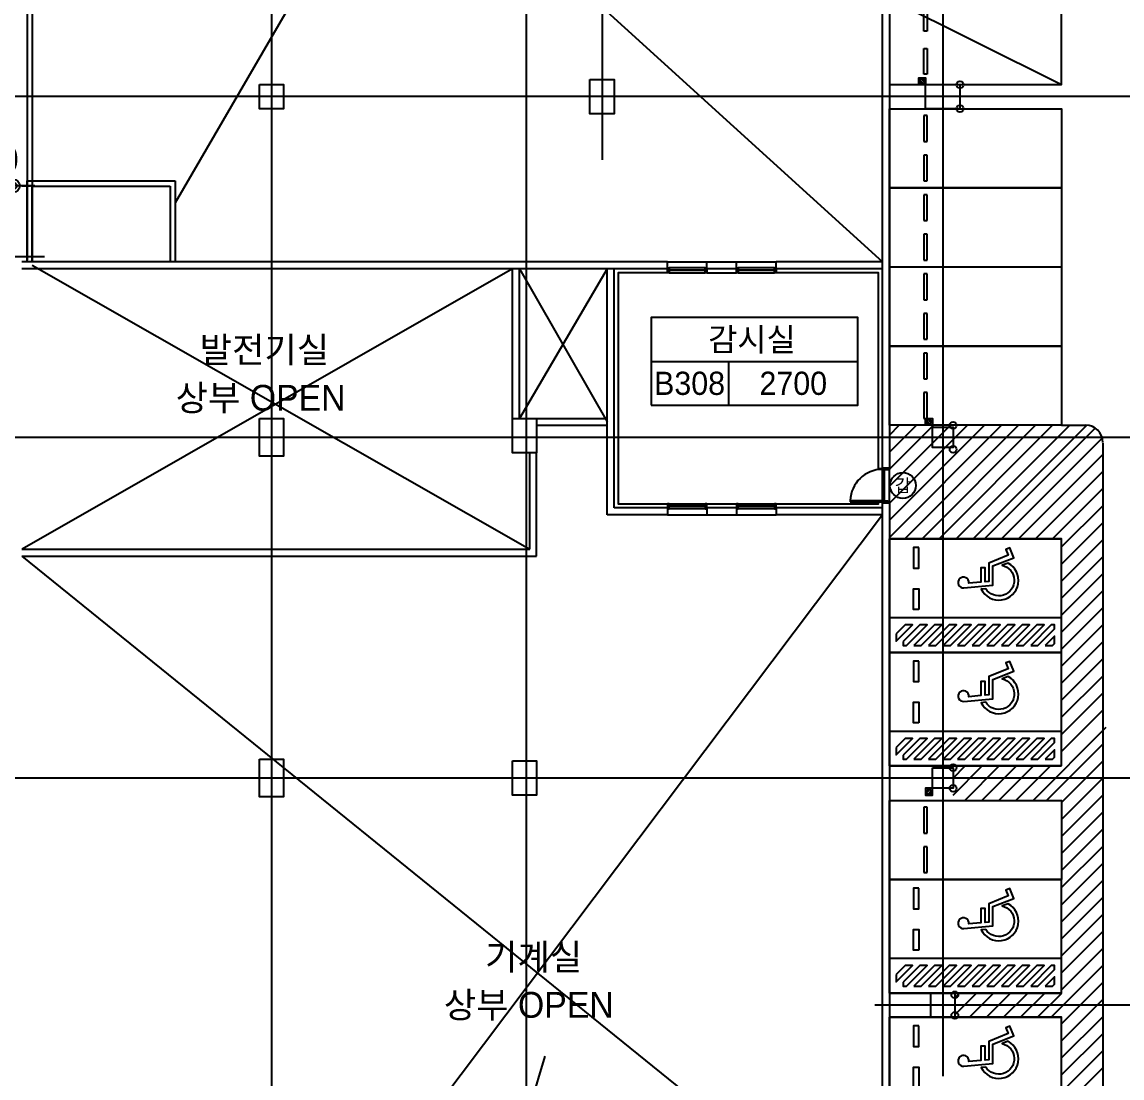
# Model space of a CAD drawing. Header units: metres. Extents: x 630750 to 860239, y 578133 to 726633.
# Drawn here: x 681554 to 713511, y 640692 to 671380 of the extents above; entities that cross this region are included whole.
import ezdxf
from ezdxf.enums import TextEntityAlignment as Align

# ---------------------------------------------------------------- set-up
doc = ezdxf.new("R2010")
doc.units = ezdxf.units.M
doc.header["$LTSCALE"] = 300
doc.layers.get('Defpoints').update_dxf_attribs({"color": 8})
for name, color, linetype in [('A-CEN-1', 1, 'Continuous'), ('A-CON', 2, 'Continuous'), ('A-DIM', 7, 'Continuous'), ('A-DOR', 4, 'Continuous'), ('A-ELE-9', 9, 'Continuous'), ('A-HAT-1', 9, 'Continuous'), ('A-HAT-2', 8, 'Continuous'), ('A-ROM', 7, 'Continuous'), ('A-TXT', 3, 'Continuous'), ('A-WAL-BLK', 3, 'Continuous'), ('A-WAL-DW', 7, 'Continuous'), ('A-WIN-GLASS', 4, 'Continuous'), ('A-코너가드', 7, 'Continuous'), ('DIM', 7, 'Continuous'), ('DOR', 4, 'Continuous'), ('PAK', 8, 'Continuous'), ('PARK-SOL', 251, 'Continuous'), ('블럭', 7, 'Continuous'), ('주차장배수', 3, 'Continuous')]:
    doc.layers.add(name, color=color, linetype=linetype)
doc.styles.add('TEXT', font='')
doc.styles.add('TEXT(돋음)', font='')
doc.styles.add('돋움', font='')
doc.styles.get('TEXT').set_extended_font_data('DotumChe')
doc.styles.get('TEXT(돋음)').set_extended_font_data('Dotum')
doc.styles.get('돋움').set_extended_font_data('Dotum')
doc.dimstyles.new('DIM250', dxfattribs={"dimscale": 250, "dimtxt": 3, "dimasz": 1, "dimexe": 2, "dimexo": 3, "dimgap": 1, "dimtad": 1, "dimdec": 0, "dimzin": 0, "dimdsep": 46, "dimlunit": 6, "dimtxsty": 'TEXT(돋음)', "dimblk": 'Z_DOT', "dimcen": 2.5, "dimdle": 2, "dimclrd": 256, "dimclre": 256, "dimclrt": 3, "dimadec": 0, "dimazin": 0, "dimtfac": 1, "dimtdec": 0, "dimtix": 1, "dimtmove": 2, "dimatfit": 3, "dimldrblk": 'Z_DOT', "dimfxl": 1, "dimtolj": 1, "dimtzin": 0, "dimarcsym": 0})

# ---------------------------------------------------------------- blocks, each defined once
blk = doc.blocks.new('sym-rom')
at = {"color": 0, "linetype": 'ByBlock'}
for p, q in [((0, 5.1), (24, 5.1)), ((9, 0), (9, 5.1))]:
    blk.add_line(p, q, dxfattribs=at)
blk.add_lwpolyline([(0, 0), (24, 0), (24, 10.2), (0, 10.2)], close=True, dxfattribs=at)
blk = doc.blocks.new('351')
at = {"ltscale": 5}
for points in [[(1383106, 4240352), (1378268, 4241613), (1378848, 4243839), (1383686, 4242578), (1383106, 4240352)], [(1379765, 4243393), (1379576, 4242667)], [(1379673, 4242642), (1379862, 4243368)], [(1379862, 4243368), (1379765, 4243393)], [(1379862, 4243368), (1379765, 4243393)], [(1379576, 4242667), (1379673, 4242642)], [(1379475, 4242280), (1379286, 4241555)], [(1379383, 4241529), (1379572, 4242255)], [(1379572, 4242255), (1379475, 4242280)], [(1379286, 4241555), (1379383, 4241529)]]:
    blk.add_lwpolyline(points, dxfattribs=at)
for points in [[(1379765, 4243393), (1379576, 4242667)], [(1379673, 4242642), (1379862, 4243368)], [(1379576, 4242667), (1379673, 4242642)], [(1379475, 4242280), (1379286, 4241555)], [(1379383, 4241529), (1379572, 4242255)], [(1379572, 4242255), (1379475, 4242280)], [(1379286, 4241555), (1379383, 4241529)]]:
    blk.add_lwpolyline(points)
blk = doc.blocks.new('Z_DOT')
at = {"layer": 'DIM', "color": 7}
for p, q in [((0, -2.5), (0, 2.5)), ((-2.5, 0), (2.5, 0))]:
    blk.add_line(p, q, dxfattribs=at)
for radius in [0.75, 0.375]:
    blk.add_circle((0, 0), radius, dxfattribs=at)
blk = doc.blocks.new('*D87')
at = {"layer": 'A-DIM', "lineweight": -2, "transparency": 16777216}
for p, q in [((679154, 665660), (679154, 667119)), ((681304, 665660), (681304, 667119)), ((678904, 666619), (678654, 666619)), ((679154, 666619), (681304, 666619)), ((681554, 666619), (681804, 666619))]:
    blk.add_line(p, q, dxfattribs=at)
at = {"layer": 'Defpoints', "color": 0, "transparency": 16777216}
for p in [(681304, 666619), (679154, 664910), (681304, 664910)]:
    blk.add_point(p, dxfattribs=at)
at = {"layer": 'A-DIM', "lineweight": -2, "transparency": 16777216, "xscale": 250, "yscale": 250, "zscale": 250}
blk.add_blockref('Z_DOT', (679154, 666619), dxfattribs=at)
at = {"layer": 'A-DIM', "lineweight": -2, "transparency": 16777216, "xscale": 250, "yscale": 250, "zscale": 250, "rotation": 180}
blk.add_blockref('Z_DOT', (681304, 666619), dxfattribs=at)
at = {"layer": 'A-DIM', "color": 3, "transparency": 16777216, "insert": (680229, 667317), "char_height": 750, "attachment_point": 5, "style": 'TEXT(돋음)'}
blk.add_mtext('\\A1;2,150', dxfattribs=at)
blk = doc.blocks.new('A$C2BBD6BA9')
for p, q in [((0, 3100), (5000, 3100)), ((5000, 3100), (5000, -200)), ((0, 2100), (5000, 2100))]:
    blk.add_line(p, q)
for points in [[(0, 3100), (0, -200), (5000, -200), (5000, 3100), (0, 3100)], [(5000, -200), (0, -200)]]:
    blk.add_lwpolyline(points)
for points in [[(897, 2900), (685, 2900), (200, 2415), (200, 2300), (297, 2300)], [(473, 2900), (260, 2900), (200, 2840), (200, 2627)], [(1321, 2900), (1109, 2900), (509, 2300), (721, 2300)], [(1745, 2900), (1533, 2900), (933, 2300), (1145, 2300)], [(2170, 2900), (1958, 2900), (1358, 2300), (1570, 2300)], [(2594, 2900), (2382, 2900), (1782, 2300), (1994, 2300)], [(3018, 2900), (2806, 2900), (2206, 2300), (2418, 2300)], [(3442, 2900), (3230, 2900), (2630, 2300), (2842, 2300)], [(3867, 2900), (3655, 2900), (3055, 2300), (3267, 2300)], [(4291, 2900), (4079, 2900), (3479, 2300), (3691, 2300)], [(4600, 2785), (4600, 2900), (4503, 2900), (3903, 2300), (4115, 2300)], [(4800, 2560), (4800, 2773), (4327, 2300), (4540, 2300)], [(4150, 1850), (4300, 1850), (4300, 1250), (4150, 1250)], [(4150, 50), (4300, 50), (4300, 650), (4150, 650)]]:
    blk.add_lwpolyline(points, close=True)
for points in [[(2202, 1249), (2337, 1261, 1.375474), (1555, 502), (1725, 569, -1.496783)], [(2836, 1224), (1992, 1150), (1992, 587), (1388, 347), (1502, 60), (1617, 106), (1548, 278), (2115, 503), (2115, 1037), (2220, 1046), (2220, 641), (2343, 641), (2343, 1057), (2695, 1087, 2.822933)]]:
    blk.add_lwpolyline(points, format="xyb", close=True)
blk = doc.blocks.new('dor-1000x200conc')
at = {"layer": 'A-DOR'}
for p, q in [((30, 1140), (30, 200)), ((60, 1140), (30, 1140)), ((60, 1140), (60, 200)), ((30, 200), (60, 200))]:
    blk.add_line(p, q, dxfattribs=at)
for points in [[(0, 200), (0, 0), (30, 0), (30, 45), (45, 45), (45, 155), (30, 155), (30, 200)], [(1000, 200), (1000, 0), (970, 0), (970, 45), (955, 45), (955, 155), (970, 155), (970, 200)]]:
    blk.add_lwpolyline(points, close=True, dxfattribs=at)
blk.add_arc((30, 200), 940, 0, 88.1729, dxfattribs=at)
at = {"layer": 'DOR', "color": 9}
for points in [[(30, 200), (970, 200)], [(955, 155), (45, 155)]]:
    blk.add_lwpolyline(points, dxfattribs=at)
blk = doc.blocks.new('56')
at = {"ltscale": 5}
for points in [[(0, 5000), (0, 0), (2500, 0), (2500, 5000), (0, 5000)], [(200, 1100), (950, 1100)], [(200, 1000), (200, 1100)], [(950, 1000), (200, 1000)], [(950, 1100), (950, 1000)], [(1450, 1100), (2200, 1100)], [(1450, 1000), (1450, 1100)], [(2200, 1000), (1450, 1000)], [(2200, 1100), (2200, 1000)], [(2200, 1100), (2200, 1000)]]:
    blk.add_lwpolyline(points, dxfattribs=at)
for points in [[(200, 1000), (200, 1100)], [(200, 1100), (950, 1100)], [(950, 1000), (200, 1000)], [(950, 1100), (950, 1000)], [(1450, 1000), (1450, 1100)], [(1450, 1100), (2200, 1100)], [(2200, 1000), (1450, 1000)]]:
    blk.add_lwpolyline(points)
at = {"layer": 'PAK'}
blk.add_lwpolyline([(0, 0), (2500, 5000)], dxfattribs=at)

msp = doc.modelspace()

# ---------------------------------------------------------------- linework, layer by layer
msp.add_line((706554.4, 657425.2), (706434.4, 657425.2))
msp.add_line((706554.4, 657425.2), (706434.4, 657425.2))
at = {"layer": 'A-CEN-1', "linetype": 'Continuous'}
for p, q in [((688804.4, 708258.8), (688804.4, 632129.2)), ((696204.4, 708258.8), (696204.4, 636401.3)), ((698404.4, 708258.8), (698404.4, 667379.2)), ((708304.4, 708258.8), (708304.4, 640745.8)), ((796986.4, 669210.2), (657202.6, 669210.2)), ((682204.4, 664560.2), (657202.6, 664560.2)), ((796986.4, 659310.2), (657202.6, 659310.2)), ((796986.4, 649410.2), (657202.6, 649410.2)), ((796986.4, 642810.2), (706331.8, 642810.2)), ((688074.1, 612716.6), (696754.2, 641322))]:
    msp.add_line(p, q, dxfattribs=at)
at = {"layer": 'A-CON'}
for points in [[(688454.4, 669560.2), (689154.4, 669560.2), (689154.4, 668860.2), (688454.4, 668860.2)], [(698054.4, 669710.2), (698754.4, 669710.2), (698754.4, 668710.2), (698054.4, 668710.2)], [(707804.4, 668860.2), (707804.4, 669560.2), (708804.4, 669560.2), (708804.4, 668860.2)], [(688454.4, 659860.2), (689154.4, 659860.2), (689154.4, 658760.2), (688454.4, 658760.2)], [(695804.4, 659860.2), (696504.4, 659860.2), (696504.4, 658860.2), (695804.4, 658860.2)], [(708004.4, 659610.2), (708604.4, 659610.2), (708604.4, 659010.2), (708004.4, 659010.2)], [(688454.4, 649960.2), (689154.4, 649960.2), (689154.4, 648860.2), (688454.4, 648860.2)], [(695804.4, 649910.2), (696504.4, 649910.2), (696504.4, 648910.2), (695804.4, 648910.2)], [(708004.4, 649710.2), (708604.4, 649710.2), (708604.4, 649110.2), (708004.4, 649110.2)], [(707954.4, 643160.2), (708654.4, 643160.2), (708654.4, 642460.2), (707954.4, 642460.2)]]:
    msp.add_lwpolyline(points, close=True, dxfattribs=at)
at = {"layer": 'A-ELE-9'}
for p, q in [((700304.4, 664410.2), (701454.4, 664410.2)), ((702314.4, 664410.2), (703464.4, 664410.2)), ((700304.4, 657060.2), (701454.4, 657060.2)), ((702314.4, 657060.2), (703464.4, 657060.2))]:
    msp.add_line(p, q, dxfattribs=at)
at = {"layer": 'A-HAT-1', "color": 8, "linetype": 'Continuous'}
for p, q in [((696004.4, 664210.2), (698554.4, 659760.2)), ((698554.4, 664210.2), (696004.4, 659860.2)), ((706554.4, 657060.2), (680004.4, 621790.4)), ((701497.1, 639733), (681554.5, 655860.2))]:
    msp.add_line(p, q, dxfattribs=at)
for points in [[(681854.4, 686860.2), (706554.4, 664410.2)], [(698054.4, 686860.2), (686004.4, 666129.7)], [(695804.4, 664210.3), (681554.5, 656060.2)], [(681854.4, 664310.2), (696304.4, 656060.2)]]:
    msp.add_lwpolyline(points, dxfattribs=at)
at = {"layer": 'A-HAT-2'}
msp.add_line((711754.4, 659660.2), (712454.4, 659660.2), dxfattribs=at)
at = {"layer": 'A-WAL-BLK'}
for p, q in [((681704.4, 686860.2), (681704.4, 664460.2)), ((681854.4, 686860.2), (681854.4, 664410.2)), ((706554.4, 658410.2), (706554.4, 674260.2)), ((706754.4, 674260.2), (706754.4, 658410.2)), ((681704.4, 664410.2), (681704.4, 666760.5)), ((681704.4, 666760.5), (686004.4, 666760.2)), ((681854.4, 664410.2), (681854.4, 666610.2)), ((681854.4, 666610.2), (685854.4, 666610.2)), ((685854.4, 666610.2), (685854.4, 664410.2)), ((686004.4, 666760.2), (686004.4, 664410.2)), ((700304.4, 664410.2), (681554.4, 664410.2)), ((685854.4, 664410.2), (681554.4, 664410.2)), ((687504.4, 664410.2), (686004.4, 664410.2)), ((700304.4, 664210.2), (700304.4, 664410.2)), ((701454.4, 664210.2), (701454.4, 664410.2)), ((701454.4, 664410.2), (702314.4, 664410.2)), ((702314.4, 664210.2), (702314.4, 664410.2)), ((706554.4, 664410.2), (703464.4, 664410.2)), ((703464.4, 664210.2), (703464.4, 664410.2)), ((700304.4, 664210.2), (681554.4, 664210.2)), ((695804.4, 659860.2), (695804.4, 664210.2)), ((696004.4, 659860.2), (696004.4, 664210.2)), ((698554.4, 657060.2), (698554.4, 664210.2)), ((698754.4, 657260.2), (698754.4, 664210.2)), ((702314.4, 664210.2), (701454.4, 664210.2)), ((706554.4, 664210.2), (703464.4, 664210.2)), ((696504.4, 659860.2), (698554.4, 659860.2)), ((696504.4, 659660.2), (698554.4, 659660.2)), ((696304.4, 656060.2), (696304.4, 658860.2)), ((696504.4, 655860.2), (696504.4, 658860.2)), ((706754.4, 658410.2), (706554.4, 658410.2)), ((706554.4, 638198.4), (706554.4, 657410.2)), ((706754.4, 657410.2), (706554.4, 657410.2)), ((706754.4, 657410.2), (706754.4, 638137.7)), ((700304.4, 657060.2), (698554.4, 657060.2)), ((700304.4, 657260.2), (698754.4, 657260.2)), ((700304.4, 657260.2), (700304.4, 657060.2)), ((701454.4, 657260.2), (701454.4, 657060.2)), ((702314.4, 657260.2), (701454.4, 657260.2)), ((701454.4, 657060.2), (702314.4, 657060.2)), ((702314.4, 657260.2), (702314.4, 657060.2)), ((706554.4, 657260.2), (703464.4, 657260.2)), ((703464.4, 657260.2), (703464.4, 657060.2)), ((706554.4, 657060.2), (703464.4, 657060.2)), ((681554.4, 656060.2), (696304.4, 656060.2)), ((681554.4, 655860.2), (696504.4, 655860.2))]:
    msp.add_line(p, q, dxfattribs=at)
at = {"layer": 'A-WAL-DW'}
for p, q in [((701454.4, 664090.2), (702314.4, 664090.2)), ((706554.4, 658395.2), (706434.4, 658395.2)), ((701454.4, 657380.2), (702314.4, 657380.2))]:
    msp.add_line(p, q, dxfattribs=at)
for points in [[(700304.4, 664210.2), (700304.4, 664090.2), (698874.4, 664090.2), (698874.4, 657380.2), (700304.4, 657380.2), (700304.4, 657260.2)], [(706434.4, 664060.2), (706434.4, 664090.2), (703464.4, 664090.2), (703464.4, 664210.2)], [(706434.4, 658395.2), (706434.4, 664090.2), (706434.4, 664090.2)], [(703464.4, 657260.2), (703464.4, 657380.2), (706434.4, 657380.2), (706434.4, 657425.2)]]:
    msp.add_lwpolyline(points, dxfattribs=at)
at = {"layer": 'A-WIN-GLASS', "color": 8}
for p, q in [((701404.4, 664240.2), (700354.4, 664240.2)), ((700354.4, 664090.2), (701404.4, 664090.2)), ((703414.4, 664240.2), (702364.4, 664240.2)), ((702364.4, 664090.2), (703414.4, 664090.2)), ((700354.4, 657380.2), (701404.4, 657380.2)), ((702364.4, 657380.2), (703414.4, 657380.2)), ((701404.4, 657230.2), (700354.4, 657230.2)), ((703414.4, 657230.2), (702364.4, 657230.2))]:
    msp.add_line(p, q, dxfattribs=at)
at = {"layer": 'A-WIN-GLASS'}
for p, q in [((701404.4, 664169.2), (700354.4, 664169.2)), ((701404.4, 664161.2), (700354.4, 664161.2)), ((703414.4, 664169.2), (702364.4, 664169.2)), ((703414.4, 664161.2), (702364.4, 664161.2)), ((701404.4, 657309.2), (700354.4, 657309.2)), ((701404.4, 657301.2), (700354.4, 657301.2)), ((703414.4, 657309.2), (702364.4, 657309.2)), ((703414.4, 657301.2), (702364.4, 657301.2))]:
    msp.add_line(p, q, dxfattribs=at)
for points in [[(700304.4, 664240.2), (700354.4, 664240.2), (700354.4, 664090.2), (700304.4, 664090.2)], [(701404.4, 664240.2), (701454.4, 664240.2), (701454.4, 664090.2), (701404.4, 664090.2)], [(702314.4, 664240.2), (702364.4, 664240.2), (702364.4, 664090.2), (702314.4, 664090.2)], [(703414.4, 664240.2), (703464.4, 664240.2), (703464.4, 664090.2), (703414.4, 664090.2)], [(700304.4, 657230.2), (700354.4, 657230.2), (700354.4, 657380.2), (700304.4, 657380.2)], [(701404.4, 657230.2), (701454.4, 657230.2), (701454.4, 657380.2), (701404.4, 657380.2)], [(702314.4, 657230.2), (702364.4, 657230.2), (702364.4, 657380.2), (702314.4, 657380.2)], [(703414.4, 657230.2), (703464.4, 657230.2), (703464.4, 657380.2), (703414.4, 657380.2)]]:
    msp.add_lwpolyline(points, close=True, dxfattribs=at)
at = {"layer": 'A-코너가드'}
for centre in [(708804.4, 669560.2), (708804.4, 668860.2), (708604.4, 659660.2), (708604.4, 658960.2), (708604.4, 649710.2), (708604.4, 649110.2), (708654.4, 643110.2), (708654.4, 642510.2)]:
    msp.add_circle(centre, 100, dxfattribs=at)
at = {"layer": 'PARK-SOL'}
for p, q in [((706754.4, 656403.4), (710011.2, 659660.2)), ((706754.4, 656898.4), (709516.2, 659660.2)), ((706754.4, 657393.4), (709021.3, 659660.2)), ((706754.4, 657888.3), (708526.3, 659660.2)), ((706754.4, 658383.3), (708031.3, 659660.2)), ((706754.4, 658878.3), (707536.3, 659660.2)), ((706754.4, 659373.3), (707041.4, 659660.2)), ((707206.2, 656360.2), (710506.2, 659660.2)), ((707701.2, 656360.2), (711001.2, 659660.2)), ((708196.1, 656360.2), (711496.1, 659660.2)), ((708691.1, 656360.2), (711991.1, 659660.2)), ((709186.1, 656360.2), (712485.1, 659659.3)), ((711754.4, 659660.2), (712454.4, 659660.2)), ((709516.2, 656360.2), (712732.1, 659576)), ((710011.2, 656360.2), (712954.4, 659303.4)), ((712954.4, 659138.6), (712954.4, 627656.8)), ((710506.2, 656360.2), (712954.4, 658808.4)), ((706754.4, 657425.2), (706754.4, 658410.2)), ((711001.2, 656360.2), (712954.4, 658313.5)), ((711496.1, 656360.2), (712954.4, 657818.5)), ((711754.4, 656123.5), (712954.4, 657323.5)), ((711754.4, 655628.5), (712954.4, 656828.5)), ((711754.4, 655133.6), (712954.4, 656333.6)), ((712954.4, 656365.1), (712954.4, 627656.8)), ((711754.4, 654638.6), (712954.4, 655838.6)), ((711754.4, 654143.6), (712954.4, 655343.6)), ((711754.4, 653648.6), (712954.4, 654848.6)), ((711754.4, 653153.7), (712954.4, 654353.7)), ((711754.4, 652658.7), (712954.4, 653858.7)), ((711754.4, 652163.7), (712954.4, 653363.7)), ((711754.4, 651668.7), (712954.4, 652868.7)), ((711754.4, 651173.8), (712954.4, 652373.8)), ((711754.4, 650678.8), (712954.4, 651878.8)), ((711754.4, 650183.8), (712954.4, 651383.8)), ((710925.9, 648760.2), (713054.5, 650888.8)), ((711320.8, 648760.2), (712954.4, 650393.9)), ((708604.5, 648913.7), (709451, 649760.2)), ((708604.5, 649408.7), (708956.1, 649760.2)), ((708946, 648760.2), (709946, 649760.2)), ((709441, 648760.2), (710441, 649760.2)), ((709936, 648760.2), (710936, 649760.2)), ((710430.9, 648760.2), (711430.9, 649760.2)), ((711754.4, 648698.9), (712954.4, 649898.9)), ((711754.4, 648203.9), (712954.4, 649403.9)), ((711754.4, 647708.9), (712954.4, 648908.9)), ((711754.4, 647214), (712954.4, 648414)), ((711754.4, 646719), (712954.4, 647919)), ((711754.4, 646224), (712954.4, 647424)), ((711754.4, 645729), (712954.4, 646929)), ((711754.4, 645234.1), (712954.4, 646434.1)), ((711754.4, 644739.1), (712954.4, 645939.1)), ((711754.4, 644244.1), (712954.4, 645444.1)), ((711754.4, 643749.1), (712954.4, 644949.1)), ((711754.4, 643254.2), (712954.4, 644454.2)), ((711455.4, 642460.2), (712954.4, 643959.2)), ((711754.5, 642264.3), (712954.4, 643464.2)), ((708654.5, 643024), (708790.7, 643160.2)), ((708654.5, 642529), (709285.7, 643160.2)), ((709080.7, 642460.2), (709780.7, 643160.2)), ((709575.7, 642460.2), (710275.7, 643160.2)), ((709575.7, 642460.2), (710275.7, 643160.2)), ((710070.6, 642460.2), (710770.6, 643160.2)), ((710565.6, 642460.2), (711265.6, 643160.2)), ((711060.6, 642460.2), (711760.6, 643160.2)), ((711754.5, 641769.3), (712954.4, 642969.2)), ((711754.5, 641274.4), (712954.4, 642474.3)), ((711754.5, 640779.4), (712954.4, 641979.3)), ((711754.5, 640284.4), (712954.4, 641484.3)), ((711754.5, 639789.4), (712954.4, 640989.3))]:
    msp.add_line(p, q, dxfattribs=at)
msp.add_arc((712454.4, 659160.2), 500, 0, 90, dxfattribs=at)
at = {"layer": '블럭', "color": 1}
msp.add_circle((707145.5, 657910.2), 375, dxfattribs=at)
at = {"layer": '주차장배수', "color": 4}
for p, q in [((707638.6, 669686.1), (707730.2, 669594.4)), ((707770.2, 669634.4), (707678.6, 669726.1)), ((707838.6, 659786.1), (707930.2, 659694.4)), ((707970.2, 659734.4), (707878.6, 659826.1)), ((707838.6, 648984.4), (707930.2, 649076.1)), ((707970.2, 649036.1), (707878.6, 648944.4))]:
    msp.add_line(p, q, dxfattribs=at)
for points in [[(707804.4, 669560.2), (707604.4, 669560.2), (707604.4, 669760.2), (707804.4, 669760.2)], [(708004.4, 659660.2), (707804.4, 659660.2), (707804.4, 659860.2), (708004.4, 659860.2)], [(708004.4, 649110.2), (707804.4, 649110.2), (707804.4, 648910.2), (708004.4, 648910.2)]]:
    msp.add_lwpolyline(points, close=True, dxfattribs=at)
for centre in [(707704.4, 669660.2), (707904.4, 659760.2), (707904.4, 649010.2)]:
    msp.add_circle(centre, 70.7, dxfattribs=at)

# ---------------------------------------------------------------- block references
at = {"rotation": 90}
msp.add_blockref('dor-1000x200conc', (706754.4, 657410.2), dxfattribs=at)
at = {"layer": 'A-ROM', "color": 7, "xscale": 250, "yscale": 250, "zscale": 250}
msp.add_blockref('sym-rom', (699835.7, 660243), dxfattribs=at)
at = {"layer": 'PAK', "ltscale": 5}
for name, p, rotation in [('56', (706754.4, 672060.2), 270.0000060964774), ('351', (442966.7, -3785554.1), 14.6102174040617), ('351', (442966.7, -3787854.1), 14.6102174040617), ('351', (442966.7, -3790154.1), 14.6102174040617), ('351', (442966.7, -3792454.1), 14.6102174040617), ('A$C2BBD6BA9', (711754.4, 656160.2), 180), ('A$C2BBD6BA9', (711754.4, 652860.2), 180), ('351', (442966.7, -3805654.1), 14.6102174040617), ('A$C2BBD6BA9', (711754.4, 646260.2), 180), ('A$C2BBD6BA9', (711754.5, 642260.2), 180)]:
    msp.add_blockref(name, p, dxfattribs=dict(at, rotation=rotation))

# ---------------------------------------------------------------- texts
at = {"layer": 'A-ROM', "color": 3, "style": '돋움'}
for s, p in [('감시실', (702760.2, 662155.5)), ('B308', (700947.8, 660880.5)), ('2700', (703960.7, 660880.5))]:
    msp.add_text(s, height=675, dxfattribs=at).set_placement(p, align=Align.MIDDLE_CENTER)
at = {"layer": 'A-TXT', "style": '돋움'}
for s, p in [('발전기실', (686715.9, 661477.9)), ('발전기실', (686715.9, 661477.9)), ('상부 OPEN', (686018.7, 660084.4)), ('상부 OPEN', (686018.7, 660084.4)), ('기계실', (695005.3, 643836.1)), ('기계실', (695005.3, 643836.1)), ('상부 OPEN', (693808.2, 642442.6)), ('상부 OPEN', (693808.2, 642442.6))]:
    msp.add_text(s, height=750, dxfattribs=at).set_placement(p)
at = {"layer": '블럭', "style": 'TEXT'}
msp.add_text('갑', height=375, dxfattribs=at).set_placement((707145.5, 657910.2), align=Align.MIDDLE_CENTER)

# ---------------------------------------------------------------- dimensions: what is measured, and where the dimension line sits
at = {"layer": 'A-DIM'}
dim = msp.add_linear_dim(base=(681304.4, 666618.7), p1=(679154.4, 664910.2), p2=(681304.4, 664910.2), dimstyle='DIM250', dxfattribs=at)
dim.commit()
dim.dimension.update_dxf_attribs({"geometry": '*D87', "text_midpoint": (680229.4, 667316.5)})

doc.saveas('drawing.dxf')
